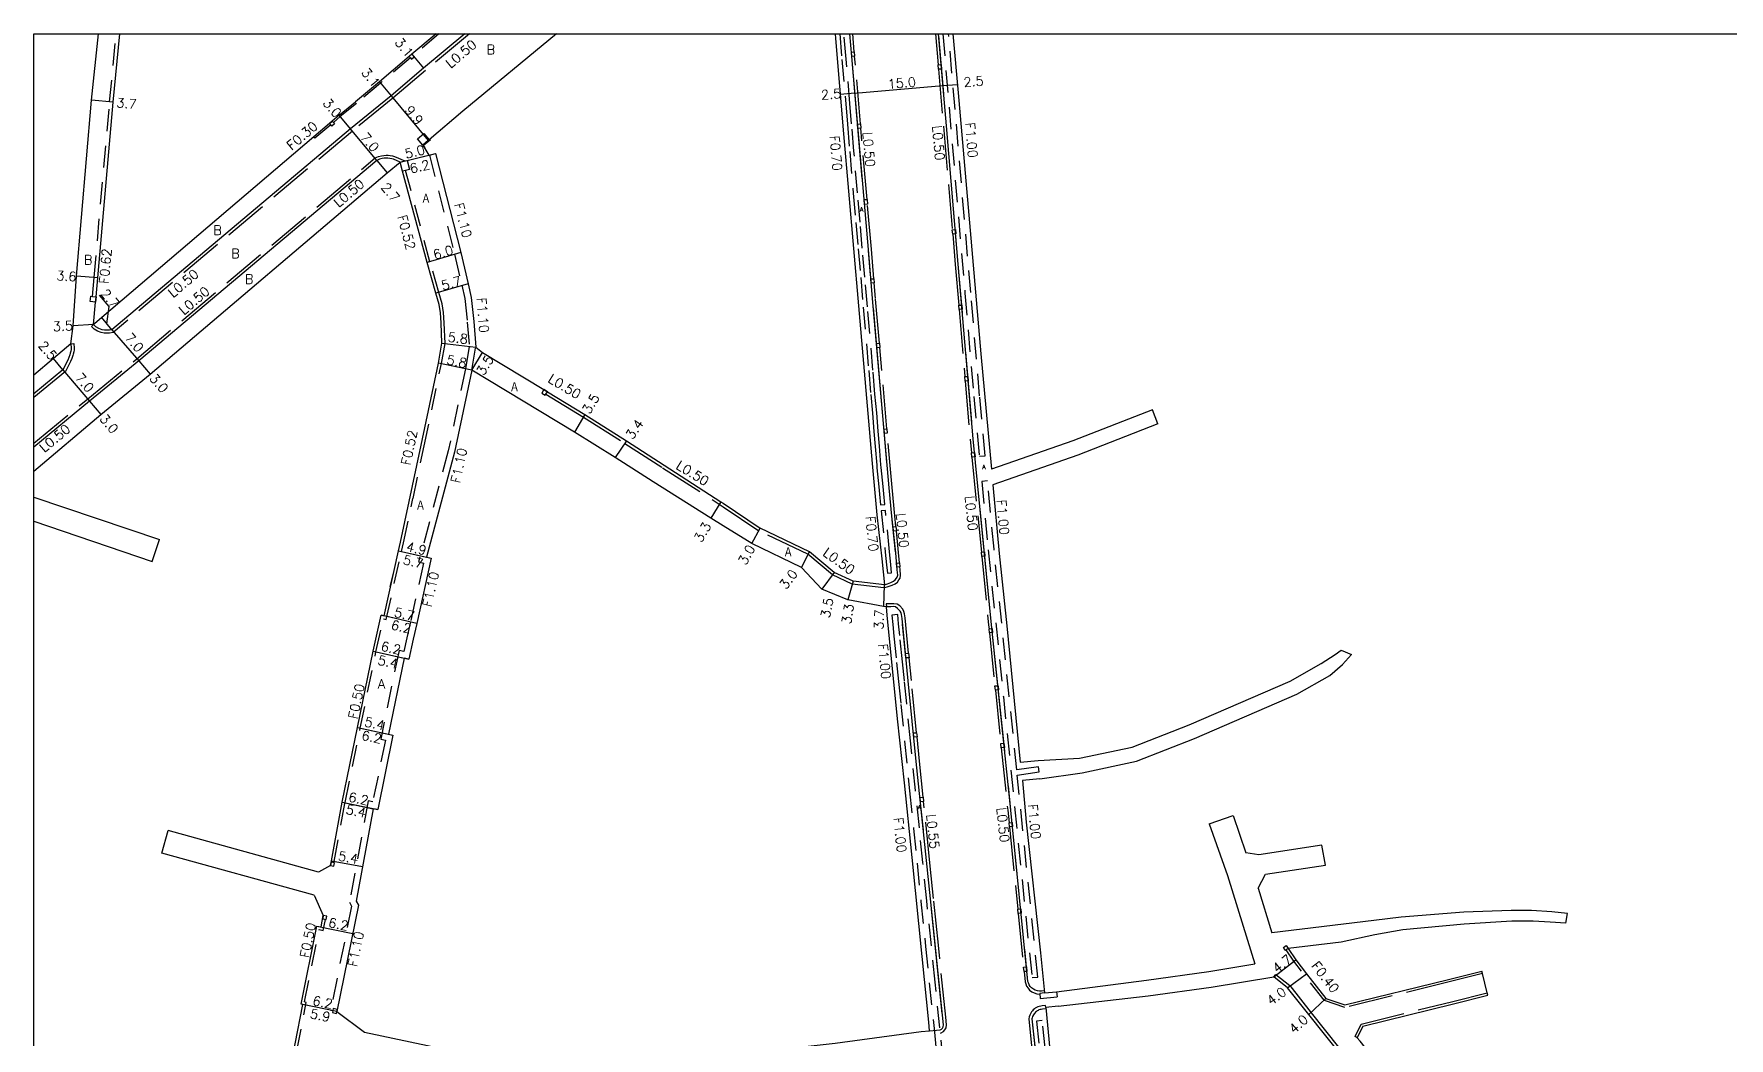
# Model space of a CAD drawing. Header units: metres. Extents: x -12000 to -11199, y -112201 to -111600.
# Drawn here: x -12000 to -11711.6, y -111770.9 to -111600 of the extents above; entities that cross this region are included whole.
import ezdxf

# ---------------------------------------------------------------- set-up
doc = ezdxf.new("R2010")
doc.units = ezdxf.units.M
doc.header["$LTSCALE"] = 2.5
doc.linetypes.add('22320', pattern=[2.5, 1.5, -1])
doc.linetypes.add('22330', pattern=[4, 3, -1])
for name, color, linetype in [('2101000', 175, 'Continuous'), ('2102000', 4, 'Continuous'), ('2102001', 191, 'Continuous'), ('2213000', 3, 'Continuous'), ('2227000', 14, 'Continuous'), ('2232000', 120, '22320'), ('2233000', 120, '22330'), ('2235000', 4, 'Continuous'), ('6132000', 60, '61320'), ('9107000', 139, 'Continuous'), ('9201100', 215, 'Continuous'), ('9201500', 222, 'Continuous'), ('9201600', 215, 'Continuous'), ('9202100', 82, 'Continuous'), ('9203500', 155, 'Continuous'), ('999', 7, 'Continuous')]:
    doc.layers.add(name, color=color, linetype=linetype)
doc.styles.add('Dm_Anotation', font='txt.shx', dxfattribs={"bigfont": 'pscdm.shx'})
doc.linetypes.add('61320', pattern='A,0,[3,dmdr.shx,S=0.25,R=0,X=0,Y=0],1.5,[3,dmdr.shx,S=0.25,R=0,X=0,Y=0]', length=1.5)

msp = doc.modelspace()

# ---------------------------------------------------------------- linework, layer by layer
at = {"layer": '2101000'}
for points in [[(-11993.69, -111652.74), (-11993.33, -111649.66), (-11992.74, -111641.25), (-11990.18, -111611.3), (-11989.02, -111600)], [(-11989.84, -111649.45), (-11989.5, -111645.63), (-11989.43, -111644.73), (-11989.14, -111641.49), (-11986.49, -111611.63), (-11985.38, -111600)], [(-11931.55, -111600), (-11935.69, -111603.46), (-11936.14, -111603.85), (-11941.22, -111608.14), (-11945.29, -111611.59)], [(-11911.09, -111600), (-11927.02, -111613.15), (-11932.76, -111618.01), (-11932.93, -111618.16), (-11933.82, -111618.91), (-11932.82, -111620.66), (-11932.72, -111620.63), (-11931.65, -111620.38), (-11927.36, -111637.23), (-11926.12, -111642.53), (-11925.62, -111644.84), (-11925.16, -111648.95), (-11924.81, -111653.32), (-11923.68, -111654.21), (-11913.24, -111660.54), (-11912.64, -111660.9), (-11906.24, -111664.77), (-11899.18, -111669.27), (-11892.76, -111673.41), (-11883.14, -111679.61), (-11882.73, -111679.88)], [(-11863.65, -111600), (-11863.59, -111600.76), (-11862.25, -111616.98), (-11859.69, -111646.27), (-11857.37, -111673.13), (-11856.59, -111681.83), (-11855.71, -111689.35), (-11855.3, -111693.76)], [(-11843.63, -111600), (-11842.75, -111610.01), (-11840.72, -111633.44), (-11838.89, -111654.46), (-11837.09, -111674.09)], [(-11948.06, -111613.85), (-11945.29, -111611.59)], [(-11948.06, -111613.85), (-11949.23, -111614.85), (-11949.69, -111615.24), (-11952.38, -111617.54), (-11988.47, -111648.29), (-11989.69, -111649.33), (-11989.84, -111649.45)], [(-12000, -111674.41), (-11988.6, -111664.79), (-11980.2, -111657.93), (-11939.9, -111623.64), (-11937.68, -111621.84)], [(-11937.95, -111687.95), (-11937.62, -111686.5), (-11934.09, -111670.01), (-11931.19, -111656.02), (-11930.57, -111652.65), (-11930.7, -111649.17), (-11930.82, -111647.49), (-11931.03, -111646.04), (-11931.59, -111644.13), (-11933.11, -111638.92), (-11937.26, -111623.38), (-11937.68, -111621.84)], [(-11993.69, -111652.74), (-11996.68, -111655.25), (-12000, -111658.1)], [(-11882.73, -111683.74), (-11884.84, -111682.44), (-11894.63, -111676.25), (-11901.11, -111672.07), (-11908.04, -111667.78), (-11925.51, -111657.2), (-11928.42, -111671.18)], [(-11928.42, -111671.18), (-11933.18, -111689.06), (-11932.4, -111689.24), (-11934.86, -111700.32)], [(-11836.85, -111676.74), (-11835.79, -111688.41), (-11834.49, -111700.74), (-11832.22, -111723.93), (-11829.15, -111723.66)], [(-11882.73, -111679.88), (-11876.41, -111684.12)], [(-11854.94, -111697.53), (-11855.47, -111697.46), (-11861.53, -111696.32), (-11865.96, -111694.47), (-11869.42, -111690.79), (-11877.87, -111686.74), (-11882.73, -111683.74)], [(-11855.3, -111693.76), (-11860.62, -111693.15), (-11863.87, -111691.65), (-11868.06, -111688.12), (-11876.41, -111684.12)], [(-11949.39, -111740.74), (-11947.56, -111730.73), (-11944.97, -111718.04), (-11942.29, -111705.06), (-11940.9, -111698.92), (-11940.42, -111699.03), (-11937.95, -111687.95)], [(-11939.36, -111694.03), (-11938.73, -111691.32)], [(-11849.07, -111769.79), (-11847.63, -111769.64), (-11847.73, -111768.16), (-11848.88, -111757.03), (-11850.6, -111740.14), (-11851.89, -111727.47), (-11853.07, -111716.54), (-11854.81, -111698.92), (-11854.94, -111697.53)], [(-11934.86, -111700.32), (-11935.49, -111703.01), (-11936.23, -111706.39)], [(-11936.23, -111706.39), (-11937.01, -111706.22), (-11939.69, -111719.17), (-11938.91, -111719.33)], [(-11938.91, -111719.33), (-11941.49, -111732.02)], [(-11828.88, -111726.8), (-11831.82, -111727.06), (-11831.19, -111734.17), (-11828.73, -111756.38), (-11828.04, -111763.22), (-11826.01, -111763.02)], [(-11941.49, -111732.02), (-11942.28, -111731.86), (-11945.15, -111747.57), (-11944.79, -111748.25), (-11948.46, -111766.35)], [(-11949.55, -111741.53), (-11949.39, -111740.74)], [(-11951.15, -111751.98), (-11950.76, -111750.01)], [(-11963.36, -111812.62), (-11961.14, -111800.89), (-11961.33, -111800.84), (-11958.13, -111785.24), (-11954.24, -111765.2), (-11954.54, -111765.14), (-11951.84, -111751.84), (-11951.15, -111751.98)], [(-11786.59, -111755.65), (-11785.32, -111757.58), (-11783.47, -111759.94), (-11780.17, -111764.18), (-11776.94, -111765.26)], [(-11777.55, -111773.87), (-11783.11, -111766.9), (-11786.69, -111762.33), (-11789.03, -111760.46)], [(-11825.74, -111765.47), (-11827.86, -111765.71), (-11826.73, -111777.11), (-11824.52, -111797.82), (-11824.37, -111801.24)], [(-11773.91, -111768.84), (-11774.86, -111770.83), (-11774.43, -111771.37), (-11774.39, -111771.41), (-11769.29, -111777.87), (-11767.33, -111780.7), (-11765.69, -111783.46), (-11763.9, -111786.45), (-11759.33, -111794.89), (-11756.34, -111800.1), (-11754.8, -111802.99), (-11747.48, -111803.16), (-11743.61, -111803.25), (-11737.07, -111803.34), (-11730.07, -111803.44), (-11727.85, -111803.41), (-11725.43, -111801.63), (-11721.85, -111790.32), (-11717.93, -111777.59)]]:
    msp.add_lwpolyline(points, dxfattribs=at)
at = {"layer": '2102000'}
for points in [[(-11809.69, -111663.96), (-11823.26, -111669.27), (-11837.09, -111674.09)], [(-11808.75, -111666.36), (-11822.37, -111671.68), (-11836.85, -111676.74)], [(-12000, -111678.83), (-11978.63, -111686.06)], [(-12000, -111682.95), (-11979.88, -111689.76)], [(-11829.15, -111723.66), (-11822.08, -111723.28), (-11813.15, -111721.36), (-11803.46, -111717.6), (-11786.24, -111710.15), (-11780.97, -111707.14), (-11778.63, -111705.6), (-11777.59, -111704.86)], [(-11828.88, -111726.8), (-11821.66, -111725.73), (-11812.43, -111723.74), (-11802.52, -111719.9), (-11785.12, -111712.38), (-11779.52, -111709.17), (-11777.37, -111707.29), (-11775.81, -111705.6)], [(-11949.55, -111741.53), (-11951.57, -111742.64), (-11977.18, -111735.54)], [(-11800.02, -111734.44), (-11796.94, -111743.23), (-11793.5, -111754.25)], [(-11795.96, -111733.02), (-11793.79, -111739.35)], [(-11780.86, -111738.08), (-11791.62, -111739.73), (-11793.79, -111739.35)], [(-11952.29, -111746.59), (-11978.25, -111739.4)], [(-11791.72, -111745.36), (-11790.43, -111742.97), (-11780.26, -111741.49)], [(-11952.29, -111746.59), (-11950.76, -111750.01)], [(-11791.72, -111745.36), (-11789.4, -111752.97)], [(-11739.09, -111749.71), (-11741.76, -111749.41), (-11745.21, -111749.19), (-11748.65, -111749.2), (-11756.72, -111749.48), (-11767.38, -111750.32), (-11772.05, -111750.9), (-11789.4, -111752.97)], [(-11739.34, -111751.33), (-11742, -111751.19), (-11744.94, -111750.99), (-11748.57, -111751.01), (-11756.67, -111751.49), (-11767.1, -111752.45), (-11771.87, -111753.31), (-11777.6, -111754.55), (-11786.59, -111755.65)], [(-11793.5, -111754.25), (-11792.25, -111758.28)], [(-11826.01, -111763.02), (-11810.73, -111761.04), (-11800.09, -111759.58), (-11792.25, -111758.28)], [(-11825.74, -111765.47), (-11810.4, -111763.72), (-11799.69, -111762.25), (-11789.03, -111760.46)], [(-11776.94, -111765.26), (-11759.31, -111760.93), (-11753.63, -111759.53)], [(-11773.91, -111768.84), (-11758.47, -111765.05), (-11752.62, -111763.61)], [(-11948.46, -111766.35), (-11943.76, -111769.9), (-11928.23, -111773.17)], [(-11882.73, -111794.91), (-11882.71, -111794.89), (-11882.02, -111793.81), (-11881.42, -111784.24), (-11880.76, -111777.81), (-11878.99, -111773.46), (-11863.66, -111771.73), (-11849.07, -111769.79)]]:
    msp.add_lwpolyline(points, dxfattribs=at)
at = {"layer": '2102001'}
for points in [[(-11808.75, -111666.36), (-11809.69, -111663.96)], [(-11979.88, -111689.76), (-11978.63, -111686.06)], [(-11777.59, -111704.86), (-11775.81, -111705.6)], [(-11978.25, -111739.4), (-11977.18, -111735.54)], [(-11800.02, -111734.44), (-11795.96, -111733.02)], [(-11780.26, -111741.49), (-11780.86, -111738.08)], [(-11739.34, -111751.33), (-11739.09, -111749.71)], [(-11752.62, -111763.61), (-11752.72, -111763.22), (-11753.53, -111759.92), (-11753.63, -111759.53)]]:
    msp.add_lwpolyline(points, dxfattribs=at)
at = {"layer": '2213000'}
for points in [[(-11926.7, -111600), (-11933.7, -111605.84), (-11939.24, -111610.52), (-11946.12, -111616.15), (-11986.73, -111650.35), (-11987.16, -111650.43), (-11987.61, -111650.44), (-11987.97, -111650.43), (-11988.41, -111650.35), (-11988.97, -111650.15), (-11989.44, -111649.85), (-11989.84, -111649.45)], [(-11855.3, -111693.76), (-11854.76, -111693.58), (-11854.18, -111693.36), (-11853.75, -111693.14), (-11853.44, -111692.92), (-11853.22, -111692.62), (-11853.1, -111692.45), (-11853.04, -111692.12), (-11853.12, -111691.19), (-11853.38, -111688.29), (-11854.01, -111682.08), (-11854.48, -111677.24), (-11857.31, -111645.05), (-11858, -111636.7), (-11860.86, -111603.85), (-11861.18, -111600)], [(-11828.08, -111762.86), (-11828.58, -111762.91), (-11828.91, -111762.91), (-11829.25, -111762.88), (-11829.62, -111762.75), (-11829.95, -111762.59), (-11830.26, -111762.36), (-11830.47, -111762.11), (-11830.66, -111761.84), (-11830.8, -111761.51), (-11830.87, -111761.24), (-11833.79, -111732.08), (-11837.05, -111700.56), (-11840.18, -111668.94), (-11842.72, -111639.17), (-11844.74, -111615.65), (-11846.09, -111600)], [(-11937.68, -111621.84), (-11938.81, -111621.33), (-11939.11, -111621.24), (-11939.43, -111621.18), (-11939.76, -111621.14), (-11940.04, -111621.14), (-11940.4, -111621.16), (-11940.76, -111621.22), (-11941.22, -111621.34), (-11941.65, -111621.54), (-11982.16, -111655.65), (-11990.54, -111662.5), (-12000, -111670.31)], [(-11993.69, -111652.74), (-11993.65, -111653.48), (-11993.67, -111653.69), (-11993.72, -111654.02), (-11993.81, -111654.36), (-11993.88, -111654.6), (-11994.03, -111655.07), (-11994.23, -111655.53), (-11995.05, -111657.15), (-12000, -111661.23)], [(-11845.83, -111769.48), (-11845.79, -111769.48), (-11845.6, -111769.36), (-11845.44, -111769.2), (-11845.32, -111768.97), (-11845.27, -111768.64), (-11847.47, -111747.22), (-11849.87, -111723.82), (-11851.25, -111710.1), (-11852.3, -111699.47), (-11852.4, -111698.8), (-11852.47, -111698.52), (-11852.64, -111698.22), (-11853.05, -111697.76), (-11853.4, -111697.49), (-11853.73, -111697.47), (-11854.23, -111697.48), (-11854.94, -111697.53)], [(-11827.84, -111765.9), (-11828.38, -111765.97), (-11828.61, -111766.01), (-11828.82, -111766.05), (-11829, -111766.11), (-11829.16, -111766.18), (-11829.31, -111766.27), (-11829.43, -111766.36), (-11829.58, -111766.5), (-11829.71, -111766.64), (-11829.83, -111766.78), (-11829.94, -111766.93), (-11830.08, -111767.22), (-11830.16, -111767.44), (-11830.19, -111767.62), (-11829.56, -111773.86)]]:
    msp.add_lwpolyline(points, dxfattribs=at)
at = {"layer": '2227000'}
for points in [[(-11845.21, -111610.19), (-11846.06, -111600.33)], [(-11859.06, -111624.59), (-11860.86, -111603.85)], [(-11842.01, -111647.49), (-11842.72, -111639.17), (-11843.63, -111628.49)], [(-11857.64, -111641.07), (-11857.99, -111636.88)], [(-11854.87, -111672.88), (-11857.17, -111646.64)], [(-11840.43, -111666.01), (-11841.44, -111654.18)], [(-11834.82, -111722.08), (-11837.05, -111700.56), (-11839, -111680.86)], [(-11853.4, -111688.14), (-11853.95, -111682.67)], [(-11851.63, -111706.21), (-11852.21, -111700.44)], [(-11848.67, -111735.53), (-11849.36, -111728.78)], [(-11832.71, -111742.87), (-11833.79, -111732.08), (-11834.21, -111727.99)], [(-11845.47, -111766.7), (-11847.29, -111748.94)], [(-11830.87, -111761.24), (-11831.42, -111755.74)], [(-11830.19, -111767.62), (-11829.71, -111772.37)]]:
    msp.add_lwpolyline(points, dxfattribs=at)
at = {"layer": '2232000'}
for points in [[(-11990.04, -111644.68), (-11989.76, -111641.44), (-11987.11, -111611.58), (-11986, -111600)], [(-11931.08, -111600), (-11935.49, -111603.69)], [(-11862.89, -111600), (-11862.53, -111604.36), (-11861.88, -111611.92), (-11861.59, -111615.35), (-11861.2, -111620), (-11860.6, -111627.11), (-11860.14, -111632.1), (-11859.78, -111636.55), (-11859.33, -111641.46), (-11858.91, -111646.53), (-11857.97, -111657.27), (-11857.63, -111661.38), (-11857.33, -111664.56), (-11857.08, -111667.64), (-11856.86, -111670.19), (-11856.61, -111673.37), (-11856.59, -111673.85), (-11856.25, -111677.07), (-11856.14, -111678.34), (-11855.96, -111680.15), (-11855.24, -111680.08)], [(-11855.24, -111680.08), (-11855.42, -111678.27), (-11855.53, -111677), (-11855.87, -111673.79), (-11855.89, -111673.32), (-11856.14, -111670.14), (-11856.36, -111667.58), (-11856.61, -111664.5), (-11856.91, -111661.32), (-11857.25, -111657.21), (-11858.18, -111646.46), (-11858.6, -111641.39), (-11859.06, -111636.49), (-11859.42, -111632.04), (-11859.88, -111627.04), (-11860.48, -111619.94), (-11860.87, -111615.29), (-11861.16, -111611.86), (-11861.81, -111604.3), (-11862.17, -111600)], [(-11845.36, -111600), (-11841.59, -111644.12), (-11840.09, -111661.69), (-11839.13, -111671.88), (-11838.15, -111671.78)], [(-11838.15, -111671.78), (-11839.1, -111661.61), (-11840.6, -111644.03), (-11844.37, -111600)], [(-11935.95, -111604.08), (-11941.03, -111608.37), (-11945.1, -111611.82), (-11947.87, -111614.08), (-11949.03, -111615.08)], [(-11949.49, -111615.47), (-11952.19, -111617.77), (-11952.38, -111617.54)], [(-11935.5, -111679.09), (-11933.59, -111670.11), (-11930.68, -111656.12), (-11930.05, -111652.69), (-11930.18, -111649.15), (-11930.3, -111647.44), (-11930.52, -111645.93), (-11931.09, -111643.99), (-11932.61, -111638.78), (-11936.76, -111623.25)], [(-11932.72, -111620.63), (-11928.42, -111637.5), (-11927.19, -111642.77), (-11926.7, -111645.01), (-11926.26, -111649.05), (-11925.92, -111653.26), (-11926.59, -111656.99), (-11929.49, -111670.95)], [(-11925.51, -111657.2), (-11924.81, -111653.32)], [(-11929.49, -111670.95), (-11934.54, -111689.87), (-11933.71, -111690.06), (-11935.94, -111700.08)], [(-11829.06, -111724.72), (-11832.78, -111725.27), (-11834.06, -111712.74), (-11836.65, -111687.7), (-11837.74, -111676.07), (-11838.73, -111676.17), (-11837.64, -111687.79), (-11835.05, -111712.84), (-11830.18, -111760.61), (-11829.2, -111760.51), (-11832.7, -111726.14), (-11828.98, -111725.59)], [(-11948.9, -111740.83), (-11947.07, -111730.82), (-11944.48, -111718.14), (-11941.8, -111705.16), (-11940.53, -111699.52), (-11940.04, -111699.63), (-11937.47, -111688.06), (-11937.13, -111686.61), (-11935.52, -111679.08), (-11935.5, -111679.09)], [(-11935.93, -111700.07), (-11936.56, -111702.77), (-11937.07, -111705.08)], [(-11845.29, -111774.97), (-11845.86, -111769.17), (-11846.66, -111761.38), (-11847.31, -111755.19), (-11848.1, -111747.56), (-11848.75, -111741.02), (-11849.35, -111735.11), (-11850.01, -111728.74), (-11850.88, -111720.28), (-11851.49, -111714), (-11851.9, -111710.09), (-11852.23, -111706.87), (-11852.69, -111702.37), (-11852.89, -111700.4), (-11853.04, -111698.83), (-11854.03, -111698.93), (-11853.88, -111700.49), (-11853.68, -111702.47), (-11853.23, -111706.97), (-11852.89, -111710.19), (-11852.48, -111714.1), (-11851.87, -111720.38), (-11851, -111728.84), (-11850.35, -111735.22), (-11849.74, -111741.13), (-11849.09, -111747.66), (-11848.3, -111755.29), (-11847.66, -111761.49), (-11846.85, -111769.27), (-11846.28, -111775.07)], [(-11937.07, -111705.08), (-11937.87, -111704.91), (-11940.99, -111720.01), (-11940.2, -111720.18)], [(-11940.2, -111720.18), (-11942.35, -111730.71)], [(-11828.98, -111725.59), (-11829.06, -111724.72)], [(-11942.35, -111730.71), (-11943.15, -111730.54), (-11946.31, -111747.75), (-11945.94, -111748.42), (-11949.53, -111766.13), (-11949.53, -111766.14), (-11949.14, -111766.22)], [(-11963.27, -111812.18), (-11962.78, -111812.27), (-11960.56, -111800.5), (-11960.74, -111800.46), (-11957.64, -111785.34), (-11953.66, -111764.81), (-11953.95, -111764.75), (-11951.45, -111752.43), (-11950.76, -111752.57), (-11950.38, -111750.7)], [(-11780.17, -111764.18), (-11780.48, -111764.43), (-11785.64, -111757.81), (-11786.93, -111755.87)], [(-11828.04, -111763.22), (-11828.85, -111763.29), (-11828.77, -111764.15), (-11825.91, -111763.88)], [(-11826.01, -111763.02), (-11825.91, -111763.88)]]:
    msp.add_lwpolyline(points, dxfattribs=at)
for points in [[(-11855.85, -111681.18), (-11855.14, -111688.22), (-11854.93, -111690.35), (-11854.79, -111691.78), (-11854.07, -111691.71), (-11854.21, -111690.28), (-11854.42, -111688.15), (-11855.13, -111681.11)], [(-11829.43, -111768), (-11828.95, -111772.68), (-11827.42, -111787.77), (-11826.43, -111787.67), (-11827.97, -111772.58), (-11828.45, -111767.9)]]:
    msp.add_lwpolyline(points, close=True, dxfattribs=at)
at = {"layer": '2233000'}
for points in [[(-11925.91, -111600), (-11933.38, -111606.23), (-11938.92, -111610.91), (-11945.8, -111616.53), (-11986.5, -111650.81), (-11987.11, -111650.93), (-11987.61, -111650.94), (-11988.02, -111650.93), (-11988.54, -111650.84), (-11989.19, -111650.6), (-11989.75, -111650.25), (-11990.19, -111649.81), (-11989.84, -111649.45)], [(-11860.42, -111603.07), (-11860.68, -111600)], [(-11846.62, -111600), (-11846.16, -111605.26)], [(-11859.36, -111615.31), (-11860.36, -111603.81)], [(-11846.1, -111606.02), (-11845.26, -111615.69), (-11843.74, -111633.35)], [(-11858.25, -111628.16), (-11859.3, -111616.06)], [(-12000, -111669.66), (-11990.85, -111662.11), (-11982.48, -111655.27), (-11941.92, -111621.11), (-11941.38, -111620.87), (-11940.86, -111620.73), (-11940.46, -111620.67), (-11940.05, -111620.64), (-11939.73, -111620.64), (-11939.36, -111620.68), (-11938.99, -111620.76), (-11938.64, -111620.87), (-11936.91, -111621.63)], [(-11857.09, -111641.66), (-11857.51, -111636.65), (-11858.18, -111628.98)], [(-11843.68, -111634.08), (-11843.24, -111639.22), (-11842.64, -111646.18)], [(-11856.14, -111652.63), (-11856.81, -111645.01), (-11857.03, -111642.39)], [(-11842.58, -111646.92), (-11841.61, -111658.33)], [(-11993.69, -111652.74), (-11993.19, -111652.71), (-11993.15, -111653.48), (-11993.17, -111653.75), (-11993.23, -111654.13), (-11993.32, -111654.48), (-11993.4, -111654.75), (-11993.57, -111655.25), (-11993.77, -111655.74), (-11994.65, -111657.47), (-12000, -111661.88)], [(-11854.86, -111667.22), (-11856.08, -111653.39)], [(-11841.54, -111659.08), (-11840.7, -111668.99), (-11840.47, -111671.3)], [(-11912.9, -111661.33), (-11906.51, -111665.2), (-11899.46, -111669.68), (-11893.03, -111673.83), (-11883.41, -111680.03), (-11882.73, -111680.49)], [(-11853.33, -111683.84), (-11853.52, -111682.03), (-11853.99, -111677.19), (-11854.8, -111667.94)], [(-11840.4, -111672.04), (-11838.8, -111688.2)], [(-11882.73, -111680.49), (-11876.66, -111684.56)], [(-11855.37, -111694.26), (-11860.76, -111693.64), (-11864.14, -111692.08), (-11868.34, -111688.54), (-11876.66, -111684.56)], [(-11852.73, -111690.02), (-11852.89, -111688.24), (-11853.26, -111684.58)], [(-11838.72, -111688.92), (-11837.57, -111700.61), (-11837.5, -111701.23)], [(-11855.37, -111694.26), (-11854.63, -111694.06), (-11854, -111693.82), (-11853.49, -111693.57), (-11853.09, -111693.28), (-11852.82, -111692.91), (-11852.63, -111692.65), (-11852.54, -111692.14), (-11852.62, -111691.15), (-11852.66, -111690.72)], [(-11851.17, -111705.4), (-11851.76, -111699.4), (-11851.86, -111698.69), (-11851.97, -111698.31), (-11852.19, -111697.9), (-11852.68, -111697.36), (-11853.1, -111697.03), (-11853.67, -111696.98), (-11854.27, -111696.98), (-11854.99, -111696.98), (-11854.94, -111697.53)], [(-11837.43, -111701.95), (-11836.5, -111710.97)], [(-11849.81, -111718.92), (-11850.7, -111710.04), (-11851.09, -111706.16)], [(-11836.42, -111711.7), (-11835.48, -111720.75)], [(-11848.7, -111729.89), (-11849.33, -111723.77), (-11849.74, -111719.64)], [(-11835.41, -111721.48), (-11834.31, -111732.13), (-11834.09, -111734.27)], [(-11845.77, -111770.03), (-11845.63, -111770.02), (-11845.25, -111769.79), (-11844.99, -111769.51), (-11844.8, -111769.15), (-11844.71, -111768.66), (-11844.85, -111767.35), (-11846.11, -111755.06), (-11846.93, -111747.16), (-11847.49, -111741.63), (-11848.62, -111730.65)], [(-11834.02, -111734.95), (-11832.61, -111748.94)], [(-11832.53, -111749.68), (-11831.61, -111758.83)], [(-11831.53, -111759.58), (-11831.36, -111761.34), (-11831.26, -111761.68), (-11831.1, -111762.07), (-11830.86, -111762.41), (-11830.6, -111762.72), (-11830.2, -111763.01), (-11829.81, -111763.21), (-11829.36, -111763.36), (-11828.93, -111763.41), (-11828.84, -111763.4)], [(-11789.03, -111760.46), (-11788.72, -111760.07), (-11786.33, -111761.97), (-11782.71, -111766.59), (-11777.16, -111773.55), (-11772.1, -111779.96), (-11770.35, -111782.47), (-11768.69, -111785.25), (-11766.95, -111788.18), (-11762.39, -111796.58), (-11759.04, -111802.44), (-11759.67, -111803.74), (-11760.17, -111803.63)], [(-11753.53, -111759.92), (-11759.21, -111761.32), (-11776.96, -111765.68), (-11780.41, -111764.52), (-11780.48, -111764.43)], [(-11774.86, -111770.83), (-11775.22, -111770.65), (-11774.19, -111768.5), (-11758.57, -111764.66), (-11752.72, -111763.22)], [(-11827.86, -111765.71), (-11827.9, -111765.36), (-11828.46, -111765.43), (-11828.71, -111765.47), (-11828.96, -111765.52), (-11829.2, -111765.6), (-11829.41, -111765.7), (-11829.62, -111765.82), (-11829.78, -111765.94), (-11829.97, -111766.11), (-11830.12, -111766.28), (-11830.26, -111766.44), (-11830.4, -111766.64), (-11830.58, -111767.01), (-11830.69, -111767.3), (-11830.74, -111767.61), (-11830.1, -111773.92), (-11829.38, -111780.92)]]:
    msp.add_lwpolyline(points, dxfattribs=at)
at = {"layer": '2235000'}
for points in [[(-11935.69, -111603.46), (-11936.14, -111603.85), (-11935.95, -111604.08), (-11935.76, -111604.31), (-11935.3, -111603.92), (-11935.49, -111603.69)], [(-11860.92, -111603.11), (-11860.42, -111603.07), (-11860.36, -111603.81), (-11860.86, -111603.85)], [(-11845.57, -111605.98), (-11846.1, -111606.02), (-11846.16, -111605.26), (-11845.64, -111605.21)], [(-11949.3, -111615.7), (-11949.49, -111615.47), (-11949.69, -111615.24), (-11949.23, -111614.85), (-11949.03, -111615.08), (-11948.84, -111615.31)], [(-11933.82, -111618.91), (-11934.73, -111617.84), (-11933.66, -111616.94), (-11932.76, -111618.01), (-11932.93, -111618.16)], [(-11859.86, -111615.36), (-11859.36, -111615.31), (-11859.3, -111616.06), (-11859.79, -111616.11)], [(-11936.52, -111621.53), (-11936.1, -111623.07), (-11936.76, -111623.25), (-11937.26, -111623.38), (-11937.68, -111621.84), (-11936.91, -111621.63)], [(-11858.74, -111628.21), (-11858.25, -111628.16), (-11858.18, -111628.98), (-11858.67, -111629.03)], [(-11843.16, -111634.04), (-11843.68, -111634.08), (-11843.74, -111633.35), (-11843.22, -111633.31)], [(-11857.59, -111641.71), (-11857.09, -111641.66), (-11857.03, -111642.39), (-11857.53, -111642.43)], [(-11990.32, -111644.66), (-11990.04, -111644.68), (-11989.43, -111644.73), (-11989.5, -111645.63), (-11990.4, -111645.55)], [(-11842.06, -111646.87), (-11842.58, -111646.92), (-11842.64, -111646.18), (-11842.12, -111646.14)], [(-11856.64, -111652.67), (-11856.14, -111652.63), (-11856.08, -111653.39), (-11856.57, -111653.43)], [(-11913, -111661.5), (-11912.9, -111661.33), (-11912.64, -111660.9), (-11913.24, -111660.54), (-11913.6, -111661.14)], [(-11841.02, -111659.04), (-11841.54, -111659.08), (-11841.61, -111658.33), (-11841.09, -111658.28)], [(-11855.36, -111667.27), (-11854.86, -111667.22), (-11854.8, -111667.94), (-11855.29, -111667.99)], [(-11839.87, -111671.99), (-11840.4, -111672.04), (-11840.47, -111671.3), (-11839.95, -111671.25)], [(-11853.83, -111683.89), (-11853.33, -111683.84), (-11853.26, -111684.58), (-11853.75, -111684.63)], [(-11838.2, -111688.87), (-11838.72, -111688.92), (-11838.8, -111688.2), (-11838.27, -111688.15)], [(-11853.22, -111690.07), (-11852.73, -111690.02), (-11852.66, -111690.72), (-11853.16, -111690.76)], [(-11836.91, -111701.89), (-11837.43, -111701.95), (-11837.5, -111701.23), (-11836.98, -111701.17)], [(-11851.71, -111705.46), (-11851.17, -111705.4), (-11851.09, -111706.16), (-11851.63, -111706.21)], [(-11835.9, -111711.65), (-11836.42, -111711.7), (-11836.5, -111710.97), (-11835.97, -111710.92)], [(-11850.36, -111718.97), (-11849.81, -111718.92), (-11849.74, -111719.64), (-11850.28, -111719.7)], [(-11834.89, -111721.43), (-11835.41, -111721.48), (-11835.48, -111720.75), (-11834.96, -111720.7)], [(-11849.24, -111729.95), (-11848.7, -111729.89), (-11848.62, -111730.65), (-11849.16, -111730.71)], [(-11833.5, -111734.9), (-11834.02, -111734.95), (-11834.09, -111734.27), (-11833.57, -111734.21)], [(-11832.03, -111749.63), (-11832.53, -111749.68), (-11832.61, -111748.94), (-11832.11, -111748.89)], [(-11787.1, -111755.98), (-11787.42, -111755.47), (-11786.92, -111755.15), (-11786.59, -111755.65), (-11786.93, -111755.87)], [(-11831.04, -111759.54), (-11831.53, -111759.58), (-11831.61, -111758.83), (-11831.12, -111758.78)]]:
    msp.add_lwpolyline(points, close=True, dxfattribs=at)
at = {"layer": '2235000', "flags": 128}
for points in [[(-11948.96, -111741.65), (-11948.85, -111741.06), (-11949.44, -111740.94), (-11949.55, -111741.53)], [(-11950.87, -111750.6), (-11950.29, -111750.72), (-11950.17, -111750.13), (-11950.76, -111750.01)], [(-11949.06, -111765.86), (-11949.22, -111766.54), (-11948.53, -111766.69), (-11948.38, -111766.01)]]:
    msp.add_lwpolyline(points, close=True, dxfattribs=at)
at = {"layer": '6132000'}
msp.add_lwpolyline([(-11933.44, -111619.38), (-11933.7, -111618.93), (-11932.87, -111618.23), (-11932.55, -111617.96)], dxfattribs=at)
at = {"layer": '9107000'}
for points in [[(-11855.3, -111693.76), (-11854.76, -111693.58), (-11854.18, -111693.36), (-11853.75, -111693.14), (-11853.44, -111692.92), (-11853.22, -111692.62), (-11853.1, -111692.45), (-11853.04, -111692.12), (-11853.12, -111691.19), (-11853.38, -111688.29), (-11854.01, -111682.08), (-11854.48, -111677.24), (-11857.31, -111645.05), (-11858, -111636.7), (-11860.86, -111603.85), (-11861.18, -111600)], [(-11828.08, -111762.86), (-11828.58, -111762.91), (-11828.91, -111762.91), (-11829.25, -111762.88), (-11829.62, -111762.75), (-11829.95, -111762.59), (-11830.26, -111762.36), (-11830.47, -111762.11), (-11830.66, -111761.84), (-11830.8, -111761.51), (-11830.87, -111761.24), (-11833.79, -111732.08), (-11837.05, -111700.56), (-11840.18, -111668.94), (-11842.72, -111639.17), (-11844.74, -111615.65), (-11846.09, -111600)], [(-11847.63, -111769.64), (-11845.83, -111769.48), (-11845.79, -111769.48), (-11845.6, -111769.36), (-11845.44, -111769.2), (-11845.32, -111768.97), (-11845.27, -111768.64), (-11847.47, -111747.22), (-11849.87, -111723.82), (-11851.25, -111710.1), (-11852.3, -111699.47), (-11852.4, -111698.8), (-11852.47, -111698.52), (-11852.64, -111698.22), (-11853.05, -111697.76), (-11853.4, -111697.49), (-11853.73, -111697.47), (-11854.23, -111697.48), (-11854.94, -111697.53)], [(-11827.84, -111765.9), (-11828.38, -111765.97), (-11828.61, -111766.01), (-11828.82, -111766.05), (-11829, -111766.11), (-11829.16, -111766.18), (-11829.31, -111766.27), (-11829.43, -111766.36), (-11829.58, -111766.5), (-11829.71, -111766.64), (-11829.83, -111766.78), (-11829.94, -111766.93), (-11830.08, -111767.22), (-11830.16, -111767.44), (-11830.19, -111767.62), (-11829.56, -111773.86)]]:
    msp.add_lwpolyline(points, dxfattribs=at)
at = {"layer": '9201100'}
for points in [[(-11935.69, -111603.46), (-11933.7, -111605.84)], [(-11941.22, -111608.14), (-11939.24, -111610.52)], [(-11986.49, -111611.63), (-11990.18, -111611.3)], [(-11939.24, -111610.52), (-11932.93, -111618.16)], [(-11946.12, -111616.15), (-11948.06, -111613.85)], [(-11941.65, -111621.54), (-11946.12, -111616.15)], [(-11941.65, -111621.54), (-11939.9, -111623.64)], [(-11937.68, -111621.84), (-11931.65, -111620.38)], [(-11937.68, -111621.84), (-11932.82, -111620.66)], [(-11927.36, -111637.23), (-11933.11, -111638.92)], [(-11989.14, -111641.49), (-11992.74, -111641.25)], [(-11926.12, -111642.53), (-11931.59, -111644.13)], [(-11986.73, -111650.35), (-11988.47, -111648.29)], [(-11989.84, -111649.45), (-11993.33, -111649.66)], [(-11986.73, -111650.35), (-11982.16, -111655.65)], [(-11930.57, -111652.65), (-11924.81, -111653.32)], [(-11925.51, -111657.2), (-11923.68, -111654.21)], [(-11995.05, -111657.15), (-11996.68, -111655.25)], [(-11995.05, -111657.15), (-11990.54, -111662.5)], [(-11982.16, -111655.65), (-11980.2, -111657.93)], [(-11925.51, -111657.2), (-11931.19, -111656.02)], [(-11990.54, -111662.5), (-11988.6, -111664.79)], [(-11906.24, -111664.77), (-11908.04, -111667.78)], [(-11899.18, -111669.27), (-11901.11, -111672.07)], [(-11883.14, -111679.61), (-11884.84, -111682.44)], [(-11877.87, -111686.74), (-11876.41, -111684.12)], [(-11869.42, -111690.79), (-11868.06, -111688.12)], [(-11863.87, -111691.65), (-11865.96, -111694.47)], [(-11860.62, -111693.15), (-11861.53, -111696.32)], [(-11855.31, -111693.76), (-11855.47, -111697.46)], [(-11789.03, -111760.46), (-11785.32, -111757.58)], [(-11786.69, -111762.33), (-11783.47, -111759.94)], [(-11780.17, -111764.18), (-11783.11, -111766.9)]]:
    msp.add_lwpolyline(points, dxfattribs=at)
at = {"layer": '9201100', "flags": 128}
for points in [[(-11860.32, -111610.1), (-11845.33, -111608.81)], [(-11845.33, -111608.81), (-11842.88, -111608.6)], [(-11860.32, -111610.1), (-11862.8, -111610.31)], [(-11937.95, -111687.95), (-11932.4, -111689.24)], [(-11937.95, -111687.95), (-11933.18, -111689.06)], [(-11934.86, -111700.32), (-11940.9, -111698.92)], [(-11934.86, -111700.32), (-11940.42, -111699.03)], [(-11942.29, -111705.06), (-11937.01, -111706.22)], [(-11942.29, -111705.06), (-11936.23, -111706.39)], [(-11944.97, -111718.04), (-11939.69, -111719.17)], [(-11944.97, -111718.04), (-11938.91, -111719.33)], [(-11947.56, -111730.73), (-11942.28, -111731.86)], [(-11947.56, -111730.73), (-11941.49, -111732.02)], [(-11949.39, -111740.74), (-11944.08, -111741.71)], [(-11951.84, -111751.84), (-11945.76, -111753.08)], [(-11948.46, -111766.35), (-11954.54, -111765.14)], [(-11948.46, -111766.35), (-11954.24, -111765.2)]]:
    msp.add_lwpolyline(points, dxfattribs=at)
at = {"layer": '9201600', "flags": 128}
msp.add_lwpolyline([(-11987.6, -111649.32), (-11987.19, -111646.4), (-11988.84, -111644.47)], dxfattribs=at)
at = {"layer": '999'}
msp.add_lwpolyline([(-12000, -111600), (-11200, -111600), (-11200, -112200), (-12000, -112200)], close=True, dxfattribs=at)

# ---------------------------------------------------------------- texts
at = {"layer": '9201500', "style": 'Dm_Anotation'}
for s, rotation, p in [('3.1', 309.7627, (-11938.7, -111601.49)), ('3.1', 309.7623, (-11944.4, -111606.61)), ('15.0', 4.9333, (-11854.66, -111609.36)), ('2.5', 4.9882, (-11841.78, -111609.04)), ('3.7', 354.7955, (-11986.02, -111612.48)), ('3.0', 310.2179, (-11950.95, -111611.81)), ('2.5', 4.7171, (-11866.01, -111611.19)), ('9.9', 309.5666, (-11937.03, -111613.04)), ('7.0', 309.6452, (-11944.55, -111617.63)), ('5.0', 13.6465, (-11936.67, -111621.24)), ('6.2', 13.6465, (-11935.84, -111623.76)), ('2.7', 309.8355, (-11941.05, -111626.15)), ('6.0', 16.3499, (-11931.8, -111638.43)), ('3.6', 356.2266, (-11996.23, -111641.9)), ('5.7', 16.348, (-11930.41, -111643.68)), ('2.7', 310.3623, (-11988.76, -111644.25)), ('3.5', 3.3479, (-11996.73, -111650.62)), ('7.0', 310.7168, (-11984.64, -111651.75)), ('5.8', 353.3771, (-11929.66, -111652.36)), ('2.5', 310.4819, (-11999.37, -111653.08)), ('5.8', 348.2456, (-11929.89, -111656.18)), ('3.5', 58.4621, (-11923.47, -111658.25)), ('7.0', 310.1888, (-11993.08, -111658.57)), ('3.0', 310.7139, (-11980.45, -111658.68)), ('3.5', 59.2145, (-11905.44, -111664.82)), ('3.0', 310.189, (-11988.93, -111665.56)), ('3.4', 55.4391, (-11898.13, -111669.14)), ('3.3', 58.9992, (-11886.44, -111686.67)), ('4.9', 346.9718, (-11936.77, -111687.97)), ('5.7', 346.9718, (-11937.33, -111690.2)), ('3.0', 60.95, (-11878.87, -111690.53)), ('3.0', 52.9132, (-11872.01, -111694.66)), ('5.7', 346.9718, (-11938.82, -111699.14)), ('3.5', 78.8247, (-11864.61, -111699.51)), ('3.3', 80.8361, (-11861.01, -111700.53)), ('3.7', 87.5424, (-11855.48, -111701.39)), ('6.2', 346.9718, (-11939.35, -111701.28)), ('6.2', 347.558, (-11941.1, -111704.92)), ('5.4', 347.558, (-11941.61, -111707.29)), ('5.4', 347.962, (-11943.87, -111717.8)), ('6.2', 347.962, (-11944.37, -111720.09)), ('6.2', 347.962, (-11946.6, -111730.58)), ('5.4', 347.962, (-11947.04, -111732.69)), ('5.4', 349.622, (-11948.34, -111740.63)), ('6.2', 348.5406, (-11950.01, -111751.96)), ('4.7', 37.7633, (-11788.5, -111759.92)), ('6.2', 348.7551, (-11952.7, -111765.25)), ('4.0', 36.5828, (-11789.5, -111765.41)), ('5.9', 348.7551, (-11953.13, -111767.48)), ('4.0', 42.7703, (-11785.57, -111770.27))]:
    msp.add_text(s, height=1.6, rotation=rotation, dxfattribs=at).set_placement(p)
at = {"layer": '9202100', "style": 'Dm_Anotation'}
for s, height, p in [('B', 1.6, (-11922.97, -111603.47)), ('Ａ', 1.6, (-11934.13, -111628.9)), ('A', 0.75, (-11859.47, -111630.24, 38.62)), ('B', 1.6, (-11969.47, -111634.21)), ('B', 1.6, (-11991.48, -111639.25)), ('B', 1.6, (-11966.43, -111638.17)), ('B', 1.6, (-11964.08, -111642.52)), ('Ａ', 1.6, (-11919.07, -111660.96)), ('A', 0.75, (-11838.66, -111674.06, 38.3)), ('Ａ', 1.6, (-11935.06, -111681.1)), ('Ａ', 1.6, (-11872.5, -111689.06)), ('A', 1.6, (-11941.48, -111711.41)), ('A', 0.75, (-11849.63, -111731.98, 37.77))]:
    msp.add_text(s, height=height, dxfattribs=at).set_placement(p)
at = {"layer": '9203500', "style": 'Dm_Anotation'}
for s, rotation, p in [('L0.50', 40.2271, (-11929.08, -111605.93)), ('F0.30', 40.431, (-11956.16, -111619.89)), ('L0.50', 274.9671, (-11858.99, -111616.76)), ('L0.50', 274.9154, (-11847.14, -111615.65)), ('F1.00', 274.8901, (-11841.54, -111615.14)), ('F0.70', 274.7774, (-11864.59, -111617.35)), ('L0.50', 40.1071, (-11948.17, -111629.63)), ('F1.10', 284.2918, (-11928.5, -111629.01)), ('F0.52', 284.9511, (-11938.15, -111631.07)), ('F0.62', 84.9241, (-11987.31, -111642.6)), ('L0.50', 40.1072, (-11976.36, -111644.98)), ('L0.50', 40.1071, (-11974.5, -111647.92)), ('F1.10', 274.6372, (-11924.66, -111644.92)), ('L0.50', 328.8031, (-11912.66, -111659.13)), ('L0.50', 39.5279, (-11998.23, -111671.32)), ('F0.52', 77.9389, (-11935.99, -111673.52)), ('F1.10', 77.9403, (-11927.53, -111676.57)), ('L0.50', 328.3646, (-11890.88, -111673.87)), ('L0.50', 275.6532, (-11841.6, -111678.68)), ('F1.00', 275.3643, (-11836.22, -111679.33)), ('F0.70', 275.8097, (-11858.51, -111682.16)), ('L0.50', 275.5453, (-11853.31, -111681.61)), ('L0.50', 324.0515, (-11865.9, -111688.62)), ('F1.10', 77.4729, (-11932.37, -111697.63)), ('F1.00', 275.7831, (-11856.38, -111703.86)), ('F0.50', 78.3207, (-11944.95, -111716.7)), ('L0.50', 275.9067, (-11836.21, -111731.73)), ('F1.00', 275.8112, (-11830.89, -111731.13)), ('F1.00', 275.8543, (-11853.74, -111733.4)), ('L0.55', 275.8572, (-11848.15, -111732.83)), ('F0.50', 78.5408, (-11953.21, -111757.36)), ('F1.10', 78.5406, (-11945.05, -111758.85)), ('F0.40', 307.932, (-11782.76, -111758.63))]:
    msp.add_text(s, height=1.6, rotation=rotation, dxfattribs=at).set_placement(p)

doc.saveas('drawing.dxf')
